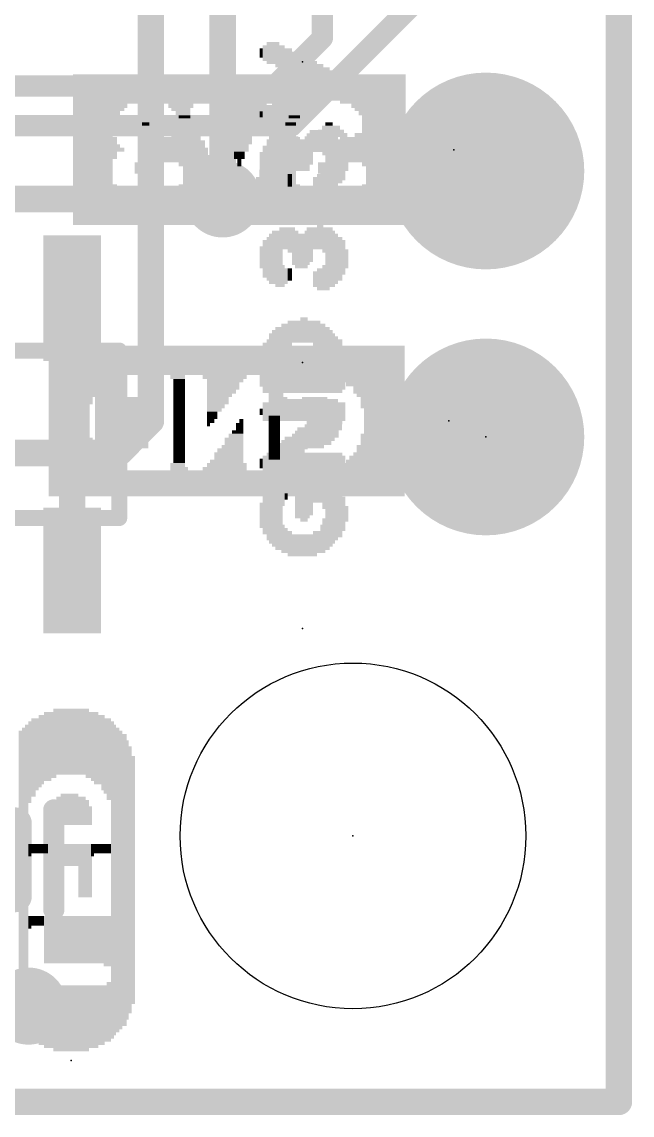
# Model space of a CAD drawing. Extents: x -34 to 52.6, y -23.4 to 26.6.
# Drawn here: x 19.7 to 25.53, y -0.13 to 10.31 of the extents above; entities that cross this region are included whole.
import ezdxf

# ---------------------------------------------------------------- set-up
doc = ezdxf.new("R2010")
doc.units = 0
for name, color, linetype in [('1', 12, 'CONTINUOUS'), ('16', 140, 'CONTINUOUS'), ('17', 183, 'CONTINUOUS'), ('18', 110, 'CONTINUOUS'), ('20', 53, 'CONTINUOUS'), ('21', 41, 'CONTINUOUS'), ('22', 40, 'CONTINUOUS'), ('23', 53, 'CONTINUOUS'), ('24', 53, 'CONTINUOUS'), ('51', 53, 'CONTINUOUS')]:
    doc.layers.add(name, color=color, linetype=linetype)

# ---------------------------------------------------------------- blocks, each defined once
blk = doc.blocks.new('RECT160000X160000R30')
at = {"const_width": 0.15}
blk.add_lwpolyline([(0.425, -0.35), (0.425, 0.35, 0.4142), (0.35, 0.425), (-0.35, 0.425, 0.4142), (-0.425, 0.35), (-0.425, -0.35, 0.4142), (-0.35, -0.425), (0.35, -0.425, 0.4142)], format="xyb", close=True, dxfattribs=at)
blk.add_solid([(-0.3754, -0.3754), (0.3754, -0.3754), (-0.3754, 0.3754), (0.3754, 0.3754)])
blk = doc.blocks.new('RECT')
blk.add_solid([(-0.5, -0.5), (0.5, -0.5), (-0.5, 0.5), (0.5, 0.5)])
blk = doc.blocks.new('ROUNDP')
at = {"const_width": 0.5}
blk.add_lwpolyline([(0, -0.25, 1), (0, 0.25, 1), (0, -0.25)], format="xyb", dxfattribs=at)
blk = doc.blocks.new('ROUNDV')
at = {"const_width": 0.5}
blk.add_lwpolyline([(0, -0.25, 1), (0, 0.25, 1), (0, -0.25)], format="xyb", dxfattribs=at)

msp = doc.modelspace()

# ---------------------------------------------------------------- linework, layer by layer
at = {"layer": '1'}
for points, const_width in [([(25.4, 25.4), (25.4, 0)], 0.254), ([(20.9296, 6.5024), (20.9296, 11.5824)], 0.254), ([(21.6154, 11.6586), (21.6154, 8.6233)], 0.254), ([(20.6248, 6.1976), (20.9296, 6.5024)], 0.254), ([(18.5572, 6.1976), (20.32, 6.1976)], 0.254), ([(20.1778, 6.0554), (20.32, 6.1976)], 0.254), ([(20.32, 6.1976), (20.6248, 6.1976)], 0.254), ([(20.1778, 5.0753), (20.1778, 6.0554)], 0.254), ([(19.7612, 0.9144), (18.7918, 0.9144)], 0.2032), ([(25.4, 0), (0, 0)], 0.254)]:
    msp.add_lwpolyline(points, dxfattribs=dict(at, const_width=const_width))
for points, const_width in [([(21.5519, 8.6233, 1), (21.6789, 8.6233)], 0.127), ([(20.9745, 6.4575, 1), (20.8847, 6.5473)], 0.127), ([(20.8661, 6.5024, 1), (20.9931, 6.5024)], 0.127), ([(20.32, 6.2611, 1), (20.32, 6.1341)], 0.127), ([(20.3649, 6.1527, 1), (20.2751, 6.2425)], 0.127), ([(20.32, 6.1341, 1), (20.32, 6.2611)], 0.127), ([(20.5799, 6.2425, 1), (20.6697, 6.1527)], 0.127), ([(20.6248, 6.1341, 1), (20.6248, 6.2611)], 0.127), ([(20.2413, 6.0554, 1), (20.1143, 6.0554)], 0.127), ([(20.1329, 6.1003, 1), (20.2227, 6.0105)], 0.127), ([(20.1143, 5.0753, 1), (20.2413, 5.0753)], 0.127), ([(19.7612, 0.8636, 1), (19.7612, 0.9652)], 0.1016), ([(25.4, -0.0635, 1), (25.4, 0.0635)], 0.127), ([(25.3365, 0, 1), (25.4635, 0)], 0.127)]:
    msp.add_lwpolyline(points, format="xyb", dxfattribs=dict(at, const_width=const_width))
at = {"layer": '16'}
for points, const_width in [([(25.4, 25.4), (25.4, 0)], 0.254), ([(22.5679, 10.16), (22.5679, 12.4079)], 0.2032), ([(22.2758, 9.3218), (24.13, 11.176)], 0.2032), ([(22.5679, 10.16), (22.1107, 9.7028)], 0.2032), ([(17.4498, 9.7028), (22.1107, 9.7028)], 0.2032), ([(17.6276, 9.3218), (22.2758, 9.3218)], 0.2032), ([(23.1013, 8.6233), (23.368, 8.89)], 0.254), ([(23.368, 8.89), (24.13, 8.89)], 0.254), ([(21.6154, 8.6233), (19.0373, 8.6233)], 0.254), ([(21.6154, 8.6233), (23.1013, 8.6233)], 0.254), ([(19.7612, 0.9144), (18.8976, 0.9144)], 0.2032), ([(25.4, 0), (0, 0)], 0.254)]:
    msp.add_lwpolyline(points, dxfattribs=dict(at, const_width=const_width))
for points, const_width in [([(22.6038, 10.1241, 1), (22.532, 10.1959)], 0.1016), ([(22.5171, 10.16, 1), (22.6187, 10.16)], 0.1016), ([(22.0748, 9.7387, 1), (22.1466, 9.6669)], 0.1016), ([(22.1107, 9.652, 1), (22.1107, 9.7536)], 0.1016), ([(22.2399, 9.3577, 1), (22.3117, 9.2859)], 0.1016), ([(22.2758, 9.271, 1), (22.2758, 9.3726)], 0.1016), ([(23.368, 8.9535, 1), (23.368, 8.8265)], 0.127), ([(23.4129, 8.8451, 1), (23.3231, 8.9349)], 0.127), ([(24.13, 8.8265, 1), (24.13, 8.9535)], 0.127), ([(21.6154, 8.6868, 1), (21.6154, 8.5598)], 0.127), ([(21.6154, 8.5598, 1), (21.6154, 8.6868)], 0.127), ([(23.0564, 8.6682, 1), (23.1462, 8.5784)], 0.127), ([(23.1013, 8.5598, 1), (23.1013, 8.6868)], 0.127), ([(19.7612, 0.8636, 1), (19.7612, 0.9652)], 0.1016), ([(25.4, -0.0635, 1), (25.4, 0.0635)], 0.127), ([(25.3365, 0, 1), (25.4635, 0)], 0.127)]:
    msp.add_lwpolyline(points, format="xyb", dxfattribs=dict(at, const_width=const_width))
at = {"layer": '20', "const_width": 0.2032}
for points in [[(25.4, 0), (25.4, 25.4)], [(0, 0), (25.4, 0)]]:
    msp.add_lwpolyline(points, dxfattribs=at)
at = {"layer": '20', "const_width": 0.1016}
for points in [[(25.3492, 0, 1), (25.4508, 0)], [(25.4, -0.0508, 1), (25.4, 0.0508)]]:
    msp.add_lwpolyline(points, format="xyb", dxfattribs=at)
at = {"layer": '20'}
msp.add_circle((22.86, 2.54), 1.651, dxfattribs=at)
at = {"layer": '21', "const_width": 0.2032}
for points in [[(20.4978, 6.8048), (20.4978, 5.946)], [(20.0025, 2.7877), (20.0025, 1.8352)]]:
    msp.add_lwpolyline(points, dxfattribs=at)
at = {"layer": '21', "const_width": 0.1016}
for points in [[(20.5486, 6.8048, 1), (20.447, 6.8048)], [(20.447, 5.946, 1), (20.5486, 5.946)], [(20.0533, 2.7877, 1), (19.9517, 2.7877)], [(19.9517, 1.8352, 1), (20.0533, 1.8352)]]:
    msp.add_lwpolyline(points, format="xyb", dxfattribs=at)
at = {"layer": '23'}
for p in [(22.3774, 9.9314), (22.3774, 7.0612), (24.13, 6.35), (22.3774, 4.5212), (22.86, 2.54)]:
    msp.add_point(p, dxfattribs=at)
at = {"layer": '24'}
for p in [(23.8252, 9.0932), (23.7744, 6.5024), (20.1676, 0.3937)]:
    msp.add_point(p, dxfattribs=at)
at = {"layer": '51', "const_width": 0.1524}
for points in [[(17.8278, 7.1754), (20.6278, 7.1754)], [(20.6278, 7.1754), (20.6278, 5.5754)], [(20.6278, 5.5754), (17.8278, 5.5754)]]:
    msp.add_lwpolyline(points, dxfattribs=at)
at = {"layer": '51', "const_width": 0.0762}
for points in [[(20.6659, 7.1754, 1), (20.5897, 7.1754)], [(20.6278, 7.1373, 1), (20.6278, 7.2135)], [(20.6278, 5.5373, 1), (20.6278, 5.6135)], [(20.5897, 5.5754, 1), (20.6659, 5.5754)]]:
    msp.add_lwpolyline(points, format="xyb", dxfattribs=at)

# ---------------------------------------------------------------- block references
at = {"layer": '1', "xscale": 0.55, "yscale": 1.2}
for p in [(20.1778, 7.6755), (20.1778, 5.0753)]:
    msp.add_blockref('RECT', p, dxfattribs=at)
at = {"layer": '1', "rotation": 270}
msp.add_blockref('RECT160000X160000R30', (19.292, 2.3114), dxfattribs=at)
at = {"layer": '17', "xscale": 1.8796, "yscale": 1.8796, "rotation": 180}
for p in [(24.13, 8.89), (24.13, 8.89), (24.13, 6.35), (24.13, 6.35)]:
    msp.add_blockref('ROUNDP', p, dxfattribs=at)
at = {"layer": '18', "xscale": 0.7366, "yscale": 0.7366}
for p in [(21.6154, 8.6233), (21.6154, 8.6233), (19.7612, 0.9144), (19.7612, 0.9144)]:
    msp.add_blockref('ROUNDV', p, dxfattribs=at)
at = {"layer": '21', "rotation": 90}
for p, xscale, yscale in [((21.9824, 10.0162), 0.09, 0.03), ((22.0174, 10.0162), 0.15, 0.04), ((22.0524, 10.0162), 0.21, 0.03), ((22.0724, 10.0162), 0.21, 0.03), ((22.1024, 10.0162), 0.21, 0.03), ((22.1374, 10.0012), 0.24, 0.04), ((22.1724, 9.9862), 0.21, 0.03), ((22.1924, 9.9712), 0.24, 0.03), ((22.2224, 9.9562), 0.21, 0.03), ((22.2574, 9.9412), 0.24, 0.04), ((22.2924, 9.9262), 0.21, 0.03), ((22.3224, 9.9112), 0.24, 0.03), ((22.3424, 9.8962), 0.21, 0.03), ((22.3774, 9.8812), 0.24, 0.04), ((22.4124, 9.8662), 0.21, 0.03), ((22.4324, 9.8662), 0.21, 0.03), ((22.4624, 9.8362), 0.21, 0.03), ((22.4974, 9.7162), 0.45, 0.04), ((22.5324, 9.7162), 0.39, 0.03), ((22.5624, 9.7162), 0.39, 0.03), ((22.5824, 9.7162), 0.33, 0.03), ((22.6174, 9.7162), 0.33, 0.04), ((22.6524, 9.7162), 0.27, 0.03), ((22.6724, 9.7162), 0.27, 0.03), ((22.7024, 9.7162), 0.21, 0.03), ((22.7374, 9.7162), 0.21, 0.04), ((22.7724, 9.7162), 0.15, 0.03), ((22.2574, 9.4912), 0.24, 0.04), ((22.2924, 9.5062), 0.21, 0.03), ((22.3224, 9.5212), 0.24, 0.03), ((22.3424, 9.5362), 0.21, 0.03), ((22.3774, 9.5512), 0.24, 0.04), ((22.4124, 9.5662), 0.21, 0.03), ((22.4324, 9.5812), 0.24, 0.03), ((22.4624, 9.5962), 0.21, 0.03), ((22.0524, 9.4162), 0.21, 0.03), ((22.0724, 9.4162), 0.21, 0.03), ((22.1024, 9.4312), 0.24, 0.03), ((22.1374, 9.4312), 0.24, 0.04), ((22.1724, 9.4612), 0.24, 0.03), ((22.1924, 9.4612), 0.24, 0.03), ((22.2224, 9.4762), 0.21, 0.03), ((21.9824, 9.4312), 0.06, 0.03), ((22.0174, 9.4162), 0.15, 0.04), ((22.0524, 8.9812), 0.42, 0.03), ((22.0724, 8.9812), 0.48, 0.03), ((22.1024, 8.9662), 0.51, 0.03), ((22.1374, 8.9812), 0.54, 0.04), ((22.1724, 8.9812), 0.54, 0.03), ((22.1924, 9.1462), 0.21, 0.03), ((22.2224, 9.1612), 0.24, 0.03), ((22.2574, 9.1312), 0.24, 0.04), ((22.2924, 9.0712), 0.36, 0.03), ((22.3224, 9.0562), 0.33, 0.03), ((22.3424, 9.0412), 0.3, 0.03), ((22.3774, 9.0412), 0.3, 0.04), ((22.4124, 9.0562), 0.33, 0.03), ((22.4324, 9.0712), 0.36, 0.03), ((22.4624, 9.1162), 0.33, 0.03), ((22.4974, 9.1762), 0.21, 0.04), ((22.5324, 9.1762), 0.21, 0.03), ((22.5624, 9.1762), 0.21, 0.03), ((22.5824, 9.1612), 0.24, 0.03), ((22.6174, 8.9812), 0.6, 0.04), ((22.6524, 8.9662), 0.57, 0.03), ((22.6724, 8.9662), 0.51, 0.03), ((22.7024, 8.9812), 0.48, 0.03), ((22.7374, 8.9812), 0.42, 0.04), ((22.0174, 8.9662), 0.33, 0.04), ((22.7724, 8.9662), 0.33, 0.03), ((21.9824, 8.9662), 0.21, 0.03), ((22.8024, 8.9662), 0.15, 0.03), ((22.1924, 8.8162), 0.21, 0.03), ((22.2224, 8.8012), 0.18, 0.03), ((22.5624, 8.7712), 0.24, 0.03), ((22.5824, 8.8012), 0.24, 0.03), ((22.2574, 8.8012), 0.12, 0.04), ((22.4974, 8.7562), 0.15, 0.04), ((22.5324, 8.7712), 0.18, 0.03), ((22.5824, 8.5162), 0.15, 0.03), ((22.6174, 8.5162), 0.21, 0.04), ((22.6524, 8.5162), 0.21, 0.03), ((22.6724, 8.5162), 0.21, 0.03), ((22.7024, 8.5162), 0.21, 0.03), ((22.7374, 8.5162), 0.21, 0.04), ((22.7724, 8.5162), 0.15, 0.03), ((22.5324, 8.2612), 0.24, 0.03), ((22.5624, 8.2612), 0.24, 0.03), ((22.0524, 8.0512), 0.42, 0.03), ((22.0724, 8.0512), 0.48, 0.03), ((22.1024, 8.0662), 0.51, 0.03), ((22.1374, 8.0512), 0.54, 0.04), ((22.1724, 8.0662), 0.57, 0.03), ((22.1924, 8.2462), 0.21, 0.03), ((22.2224, 8.2462), 0.21, 0.03), ((22.2574, 8.2312), 0.24, 0.04), ((22.2924, 8.1712), 0.36, 0.03), ((22.3224, 8.1412), 0.36, 0.03), ((22.3424, 8.1262), 0.33, 0.03), ((22.3774, 8.1262), 0.33, 0.04), ((22.4124, 8.1412), 0.36, 0.03), ((22.4324, 8.1712), 0.36, 0.03), ((22.4624, 8.1862), 0.33, 0.03), ((22.4974, 8.2462), 0.21, 0.04), ((22.5824, 8.2312), 0.24, 0.03), ((22.6174, 8.0512), 0.6, 0.04), ((22.6524, 8.0662), 0.57, 0.03), ((22.6724, 8.0512), 0.54, 0.03), ((22.7024, 8.0512), 0.48, 0.03), ((22.7374, 8.0512), 0.42, 0.04), ((21.9824, 8.0662), 0.21, 0.03), ((22.0174, 8.0512), 0.36, 0.04), ((22.7724, 8.0662), 0.33, 0.03), ((22.8024, 8.0512), 0.18, 0.03), ((22.1924, 7.8862), 0.21, 0.03), ((22.2224, 7.8862), 0.15, 0.03), ((22.2574, 7.9012), 0.12, 0.04), ((22.5324, 7.8562), 0.21, 0.03), ((22.5624, 7.8562), 0.21, 0.03), ((22.5824, 7.8712), 0.24, 0.03), ((22.4974, 7.8562), 0.15, 0.04), ((22.1924, 7.2812), 0.3, 0.03), ((22.2224, 7.3112), 0.24, 0.03), ((22.2574, 7.3412), 0.24, 0.04), ((22.2924, 7.3562), 0.21, 0.03), ((22.3224, 7.3562), 0.21, 0.03), ((22.3424, 7.3562), 0.21, 0.03), ((22.3774, 7.3712), 0.24, 0.04), ((22.4124, 7.3712), 0.24, 0.03), ((22.4324, 7.3562), 0.21, 0.03), ((22.4624, 7.3562), 0.21, 0.03), ((22.4974, 7.3412), 0.24, 0.04), ((22.5324, 7.3412), 0.24, 0.03), ((22.5624, 7.2962), 0.27, 0.03), ((22.5824, 7.1012), 0.66, 0.03), ((22.0724, 7.0562), 0.57, 0.03), ((22.1024, 7.0712), 0.6, 0.03), ((22.1374, 7.0862), 0.63, 0.04), ((22.1724, 7.0862), 0.63, 0.03), ((22.6174, 7.0862), 0.63, 0.04), ((22.6524, 7.0712), 0.6, 0.03), ((22.6724, 7.0562), 0.57, 0.03), ((22.7024, 7.0412), 0.54, 0.03), ((22.0174, 7.0112), 0.48, 0.04), ((22.0524, 7.0262), 0.51, 0.03), ((22.7374, 7.0262), 0.51, 0.04), ((21.9824, 6.9812), 0.3, 0.03), ((22.7724, 6.9962), 0.39, 0.03), ((22.1924, 6.8762), 0.21, 0.03), ((22.2224, 6.8762), 0.21, 0.03), ((22.2574, 6.8762), 0.21, 0.04), ((22.2924, 6.8762), 0.21, 0.03), ((22.3224, 6.8762), 0.21, 0.03), ((22.3424, 6.8762), 0.21, 0.03), ((22.3774, 6.8762), 0.21, 0.04), ((22.4124, 6.8762), 0.21, 0.03), ((22.4324, 6.8762), 0.21, 0.03), ((22.4624, 6.8762), 0.21, 0.03), ((22.4974, 6.8762), 0.21, 0.04), ((22.5324, 6.8762), 0.21, 0.03), ((22.5624, 6.8762), 0.21, 0.03), ((22.0724, 6.6062), 0.21, 0.03), ((22.1024, 6.6062), 0.21, 0.03), ((22.1374, 6.6062), 0.21, 0.04), ((22.1724, 6.6062), 0.21, 0.03), ((22.1924, 6.6062), 0.21, 0.03), ((22.2224, 6.6062), 0.21, 0.03), ((22.2574, 6.6062), 0.21, 0.04), ((22.2924, 6.6062), 0.21, 0.03), ((22.3224, 6.6062), 0.21, 0.03), ((22.3424, 6.6062), 0.21, 0.03), ((22.3774, 6.6062), 0.21, 0.04), ((22.4124, 6.6062), 0.21, 0.03), ((22.4324, 6.4862), 0.45, 0.03), ((22.4624, 6.5012), 0.42, 0.03), ((22.4974, 6.5012), 0.42, 0.04), ((22.5324, 6.5162), 0.39, 0.03), ((22.5624, 6.5312), 0.36, 0.03), ((22.5824, 6.5462), 0.33, 0.03), ((22.6174, 6.5462), 0.33, 0.04), ((22.6524, 6.5612), 0.3, 0.03), ((22.6724, 6.5762), 0.27, 0.03), ((22.7024, 6.5912), 0.24, 0.03), ((21.9824, 6.5912), 0.06, 0.03), ((22.0174, 6.5912), 0.18, 0.04), ((22.0524, 6.5912), 0.18, 0.03), ((22.7374, 6.5762), 0.21, 0.04), ((22.7724, 6.5912), 0.18, 0.03), ((22.2924, 6.1862), 0.39, 0.03), ((22.3224, 6.2012), 0.42, 0.03), ((22.3424, 6.2162), 0.45, 0.03), ((22.3774, 6.2162), 0.45, 0.04), ((22.4124, 6.3512), 0.24, 0.03), ((22.1724, 6.1412), 0.3, 0.03), ((22.1924, 6.1562), 0.33, 0.03), ((22.2224, 6.1712), 0.36, 0.03), ((22.2574, 6.1712), 0.36, 0.04), ((22.0174, 6.0812), 0.18, 0.04), ((22.0524, 6.0962), 0.21, 0.03), ((22.0724, 6.1112), 0.24, 0.03), ((22.1024, 6.1262), 0.27, 0.03), ((22.1374, 6.1262), 0.27, 0.04), ((22.4124, 6.0962), 0.21, 0.03), ((22.4324, 6.0962), 0.21, 0.03), ((22.4624, 6.0962), 0.21, 0.03), ((22.4974, 6.0962), 0.21, 0.04), ((22.5324, 6.0962), 0.21, 0.03), ((22.5624, 6.0962), 0.21, 0.03), ((22.5824, 6.0962), 0.21, 0.03), ((22.6174, 6.0962), 0.21, 0.04), ((22.6524, 6.0962), 0.21, 0.03), ((22.6724, 6.0962), 0.21, 0.03), ((22.7024, 6.0962), 0.21, 0.03), ((22.7374, 6.0962), 0.21, 0.04), ((22.7724, 6.0962), 0.15, 0.03), ((21.9824, 6.0962), 0.09, 0.03), ((22.0724, 5.6012), 0.54, 0.03), ((22.1024, 5.6012), 0.6, 0.03), ((22.1374, 5.5712), 0.6, 0.04), ((22.1724, 5.5712), 0.6, 0.03), ((22.3224, 5.7362), 0.33, 0.03), ((22.3424, 5.7362), 0.33, 0.03), ((22.3774, 5.7362), 0.39, 0.04), ((22.4124, 5.7362), 0.39, 0.03), ((22.4324, 5.7512), 0.36, 0.03), ((22.4624, 5.7662), 0.33, 0.03), ((22.4974, 5.8262), 0.21, 0.04), ((22.5324, 5.8262), 0.21, 0.03), ((22.5624, 5.8262), 0.21, 0.03), ((22.5824, 5.7962), 0.27, 0.03), ((22.6174, 5.6012), 0.66, 0.04), ((22.6524, 5.6162), 0.63, 0.03), ((22.6724, 5.6162), 0.57, 0.03), ((22.7024, 5.6162), 0.51, 0.03), ((22.0174, 5.6162), 0.39, 0.04), ((22.0524, 5.6012), 0.48, 0.03), ((22.1924, 5.7662), 0.15, 0.03), ((22.2224, 5.7812), 0.06, 0.03), ((22.7374, 5.6162), 0.45, 0.04), ((22.7724, 5.6162), 0.33, 0.03), ((21.9824, 5.6012), 0.24, 0.03), ((22.8024, 5.6162), 0.15, 0.03), ((22.5824, 5.4062), 0.33, 0.03), ((22.1924, 5.3762), 0.27, 0.03), ((22.2224, 5.3612), 0.24, 0.03), ((22.2574, 5.3312), 0.24, 0.04), ((22.4974, 5.3312), 0.24, 0.04), ((22.5324, 5.3462), 0.21, 0.03), ((22.5624, 5.3762), 0.27, 0.03), ((22.2924, 5.3162), 0.21, 0.03), ((22.3224, 5.3162), 0.21, 0.03), ((22.3424, 5.3162), 0.21, 0.03), ((22.3774, 5.3162), 0.21, 0.04), ((22.4124, 5.3162), 0.21, 0.03), ((22.4324, 5.3162), 0.21, 0.03), ((22.4624, 5.3162), 0.21, 0.03)]:
    msp.add_blockref('RECT', p, dxfattribs=dict(at, xscale=xscale, yscale=yscale))
at = {"layer": '22'}
for p, xscale, yscale, rotation in [((21.7752, 9.7932), 3.18, 0.04, 180), ((21.7752, 9.7582), 3.18, 0.03, 180), ((21.7752, 9.7232), 3.18, 0.04, 180), ((21.7752, 9.6882), 3.18, 0.03, 180), ((21.7752, 9.6532), 3.18, 0.04, 180), ((21.7752, 9.6182), 3.18, 0.03, 180), ((21.7752, 9.5832), 3.18, 0.04, 180), ((20.5002, 9.5482), 0.63, 0.03, 180), ((20.4452, 9.5132), 0.52, 0.04, 180), ((21.7752, 9.5482), 1.58, 0.03, 180), ((21.2152, 9.5132), 0.24, 0.04, 180), ((21.7752, 9.5132), 0.52, 0.04, 180), ((22.3352, 9.5132), 0.24, 0.04, 180), ((23.0502, 9.5482), 0.63, 0.03, 180), ((23.1052, 9.5132), 0.52, 0.04, 180), ((20.4302, 9.4782), 0.49, 0.03, 180), ((20.4102, 9.4432), 0.45, 0.04, 180), ((20.3952, 9.4082), 0.42, 0.03, 180), ((21.2152, 9.4782), 0.18, 0.03, 180), ((21.2352, 9.4432), 0.14, 0.04, 180), ((21.2502, 9.4082), 0.11, 0.03, 180), ((21.7752, 9.4782), 0.52, 0.03, 180), ((21.7752, 9.4432), 0.46, 0.04, 180), ((21.7752, 9.4082), 0.46, 0.03, 180), ((22.3352, 9.4782), 0.18, 0.03, 180), ((22.3152, 9.4432), 0.14, 0.04, 180), ((22.3002, 9.4082), 0.11, 0.03, 180), ((23.1202, 9.4782), 0.49, 0.03, 180), ((23.1402, 9.4432), 0.45, 0.04, 180), ((23.1552, 9.4082), 0.42, 0.03, 180), ((20.3952, 9.3732), 0.42, 0.04, 180), ((20.3752, 9.3382), 0.38, 0.03, 180), ((20.3752, 9.3032), 0.38, 0.04, 180), ((20.9002, 9.3032), 0.17, 0.04, 180), ((20.8802, 9.3382), 0.07, 0.03, 180), ((21.2652, 9.3732), 0.14, 0.04, 180), ((21.2652, 9.3382), 0.14, 0.03, 180), ((21.2852, 9.3032), 0.18, 0.04, 180), ((21.7552, 9.3732), 0.42, 0.04, 180), ((21.7752, 9.3382), 0.38, 0.03, 180), ((21.7602, 9.3032), 0.35, 0.04, 180), ((22.2452, 9.3032), 0.14, 0.04, 180), ((22.2852, 9.3732), 0.14, 0.04, 180), ((22.2652, 9.3382), 0.1, 0.03, 180), ((22.6502, 9.3032), 0.17, 0.04, 180), ((22.6302, 9.3382), 0.07, 0.03, 180), ((23.1552, 9.3732), 0.42, 0.04, 180), ((23.1552, 9.3382), 0.42, 0.03, 180), ((23.1552, 9.3032), 0.42, 0.04, 180), ((20.3752, 9.2682), 0.38, 0.03, 180), ((20.3752, 9.2332), 0.38, 0.04, 180), ((20.3952, 9.1982), 0.42, 0.03, 180), ((20.9002, 9.2682), 0.25, 0.03, 180), ((20.9352, 9.2332), 0.24, 0.04, 180), ((21.1952, 9.1982), 0.42, 0.03, 180), ((21.2652, 9.2332), 0.28, 0.04, 180), ((21.2852, 9.2682), 0.18, 0.03, 180), ((21.7752, 9.2682), 0.32, 0.03, 180), ((21.7552, 9.2332), 0.28, 0.04, 180), ((21.7752, 9.1982), 0.24, 0.03, 180), ((22.2302, 9.2332), 0.17, 0.04, 180), ((22.2502, 9.1982), 0.21, 0.03, 180), ((22.2452, 9.2682), 0.14, 0.03, 180), ((22.6502, 9.2682), 0.25, 0.03, 180), ((22.6852, 9.2332), 0.24, 0.04, 180), ((23.0502, 9.1982), 0.63, 0.03, 180), ((23.1202, 9.2332), 0.49, 0.04, 180), ((23.1552, 9.2682), 0.42, 0.03, 180), ((20.3952, 9.1632), 0.42, 0.04, 180), ((20.4102, 9.1282), 0.45, 0.03, 180), ((20.4302, 9.0932), 0.49, 0.04, 180), ((21.2152, 9.1632), 0.46, 0.04, 180), ((21.2152, 9.1282), 0.46, 0.03, 180), ((21.2302, 9.0932), 0.49, 0.04, 180), ((21.7752, 9.1632), 0.24, 0.04, 180), ((21.7752, 9.1282), 0.18, 0.03, 180), ((21.7752, 9.0932), 0.18, 0.04, 180), ((22.2502, 9.0932), 0.35, 0.04, 180), ((22.2302, 9.1632), 0.25, 0.04, 180), ((22.2452, 9.1282), 0.28, 0.03, 180), ((23.0502, 9.1632), 0.63, 0.04, 180), ((23.0502, 9.1282), 0.63, 0.03, 180), ((23.0502, 9.0932), 0.63, 0.04, 180), ((20.3952, 9.0582), 0.42, 0.03, 180), ((20.3952, 9.0232), 0.42, 0.04, 180), ((20.3752, 8.9882), 0.38, 0.03, 180), ((21.1802, 8.9882), 0.67, 0.03, 180), ((21.2302, 9.0582), 0.49, 0.03, 180), ((21.2502, 9.0232), 0.53, 0.04, 180), ((21.7752, 9.0582), 0.1, 0.03, 180), ((21.7752, 9.0232), 0.1, 0.04, 180), ((21.7752, 8.9882), 0.04, 0.03, 180), ((22.1952, 9.0232), 0.32, 0.04, 180), ((22.1752, 8.9882), 0.28, 0.03, 180), ((22.2152, 9.0582), 0.28, 0.03, 180), ((22.9802, 8.9882), 0.77, 0.03, 180), ((23.0502, 9.0582), 0.63, 0.03, 180), ((23.0502, 9.0232), 0.63, 0.04, 180), ((20.3752, 8.9532), 0.38, 0.04, 180), ((20.3752, 8.9182), 0.38, 0.03, 180), ((20.3752, 8.8832), 0.38, 0.04, 180), ((20.9152, 8.9532), 0.28, 0.04, 180), ((20.9002, 8.9182), 0.25, 0.03, 180), ((20.9002, 8.8832), 0.25, 0.04, 180), ((21.3702, 8.9532), 0.35, 0.04, 180), ((21.3902, 8.9182), 0.31, 0.03, 180), ((21.4102, 8.8832), 0.35, 0.04, 180), ((21.7752, 8.9532), 0.04, 0.04, 180), ((22.1402, 8.8832), 0.35, 0.04, 180), ((22.1602, 8.9532), 0.31, 0.04, 180), ((22.1602, 8.9182), 0.31, 0.03, 180), ((22.6652, 8.9532), 0.28, 0.04, 180), ((22.6502, 8.9182), 0.25, 0.03, 180), ((22.6502, 8.8832), 0.25, 0.04, 180), ((23.1552, 8.9532), 0.42, 0.04, 180), ((23.1752, 8.9182), 0.38, 0.03, 180), ((23.1752, 8.8832), 0.38, 0.04, 180), ((20.3752, 8.8482), 0.38, 0.03, 180), ((20.3752, 8.8132), 0.38, 0.04, 180), ((20.3752, 8.7782), 0.38, 0.03, 180), ((20.9002, 8.8482), 0.17, 0.03, 180), ((21.4102, 8.8482), 0.35, 0.03, 180), ((21.4252, 8.8132), 0.38, 0.04, 180), ((21.4252, 8.7782), 0.38, 0.03, 180), ((22.1252, 8.8132), 0.38, 0.04, 180), ((22.1252, 8.7782), 0.38, 0.03, 180), ((22.1402, 8.8482), 0.35, 0.03, 180), ((22.6502, 8.8482), 0.17, 0.03, 180), ((23.1752, 8.8482), 0.38, 0.03, 180), ((23.1752, 8.8132), 0.38, 0.04, 180), ((23.1752, 8.7782), 0.38, 0.03, 180), ((20.3952, 8.7432), 0.42, 0.04, 180), ((20.4102, 8.7082), 0.45, 0.03, 180), ((20.4302, 8.6732), 0.49, 0.04, 180), ((21.4052, 8.6732), 0.56, 0.04, 180), ((21.4102, 8.7082), 0.49, 0.03, 180), ((21.4252, 8.7432), 0.46, 0.04, 180), ((22.1452, 8.6732), 0.56, 0.04, 180), ((22.1252, 8.7432), 0.46, 0.04, 180), ((22.1402, 8.7082), 0.49, 0.03, 180), ((23.1202, 8.6732), 0.49, 0.04, 180), ((23.1402, 8.7082), 0.45, 0.03, 180), ((23.1552, 8.7432), 0.42, 0.04, 180), ((20.4652, 8.6382), 0.56, 0.03, 180), ((21.7752, 8.6032), 3.18, 0.04, 180), ((21.7752, 8.5682), 3.18, 0.03, 180), ((21.3902, 8.6382), 0.67, 0.03, 180), ((22.1602, 8.6382), 0.67, 0.03, 180), ((23.0852, 8.6382), 0.56, 0.03, 180), ((21.7752, 8.5332), 3.18, 0.04, 180), ((21.7752, 8.4982), 3.18, 0.03, 180), ((21.7752, 8.4632), 3.18, 0.04, 180), ((21.7752, 8.4282), 3.18, 0.03, 180), ((21.7752, 8.3932), 3.18, 0.04, 180), ((21.6544, 7.2024), 3.4, 0.04, 180), ((21.6544, 7.1674), 3.4, 0.03, 180), ((21.6544, 7.1324), 3.4, 0.04, 180), ((21.6544, 7.0974), 3.4, 0.03, 180), ((21.6544, 7.0624), 3.4, 0.04, 180), ((21.6544, 7.0274), 3.4, 0.03, 180), ((21.6544, 6.9924), 3.4, 0.04, 180), ((21.1794, 6.9574), 2.45, 0.03, 180), ((20.2894, 6.9224), 0.67, 0.04, 180), ((20.2544, 6.8874), 0.6, 0.03, 180), ((21.1844, 6.9224), 0.14, 0.04, 180), ((21.1994, 6.8874), 0.11, 0.03, 180), ((21.6344, 6.9224), 0.42, 0.04, 180), ((21.6394, 6.8874), 0.35, 0.03, 180), ((22.1644, 6.9224), 0.28, 0.04, 180), ((22.1444, 6.8874), 0.18, 0.03, 180), ((22.9844, 6.9574), 0.74, 0.03, 180), ((23.0194, 6.9224), 0.67, 0.04, 180), ((23.0544, 6.8874), 0.6, 0.03, 180), ((20.2344, 6.8524), 0.56, 0.04, 180), ((20.2194, 6.8174), 0.53, 0.03, 180), ((20.1994, 6.7824), 0.49, 0.04, 180), ((21.1994, 6.8524), 0.11, 0.04, 180), ((21.1994, 6.8174), 0.11, 0.03, 180), ((21.1994, 6.7824), 0.11, 0.04, 180), ((21.6194, 6.8524), 0.31, 0.04, 180), ((21.6194, 6.8174), 0.31, 0.03, 180), ((21.6044, 6.7824), 0.28, 0.04, 180), ((22.1244, 6.8524), 0.14, 0.04, 180), ((22.1244, 6.8174), 0.14, 0.03, 180), ((22.1244, 6.7824), 0.14, 0.04, 180), ((23.0744, 6.8524), 0.56, 0.04, 180), ((23.1094, 6.8174), 0.49, 0.03, 180), ((23.1094, 6.7824), 0.49, 0.04, 180), ((20.1844, 6.7474), 0.46, 0.03, 180), ((20.1644, 6.7124), 0.42, 0.04, 180), ((20.1644, 6.6774), 0.42, 0.03, 180), ((20.7794, 6.6774), 0.25, 0.03, 180), ((20.7994, 6.7124), 0.21, 0.04, 180), ((21.1994, 6.7474), 0.11, 0.03, 180), ((21.1994, 6.7124), 0.11, 0.04, 180), ((21.1994, 6.6774), 0.11, 0.03, 180), ((21.5844, 6.7474), 0.24, 0.03, 180), ((21.5694, 6.7124), 0.21, 0.04, 180), ((21.5694, 6.6774), 0.21, 0.03, 180), ((22.1244, 6.7474), 0.14, 0.03, 180), ((22.1444, 6.7124), 0.18, 0.04, 180), ((22.3694, 6.6774), 0.63, 0.03, 180), ((22.4944, 6.7124), 0.24, 0.04, 180), ((23.1244, 6.7474), 0.46, 0.03, 180), ((23.1444, 6.7124), 0.42, 0.04, 180), ((23.1444, 6.6774), 0.42, 0.03, 180), ((20.1494, 6.6424), 0.39, 0.04, 180), ((20.1494, 6.6074), 0.39, 0.03, 180), ((20.1494, 6.5724), 0.39, 0.04, 180), ((20.7294, 6.5724), 0.35, 0.04, 180), ((20.7444, 6.6074), 0.32, 0.03, 180), ((20.7644, 6.6424), 0.28, 0.04, 180), ((21.1994, 6.6424), 0.11, 0.04, 180), ((21.1994, 6.6074), 0.11, 0.03, 180), ((21.1994, 6.5724), 0.11, 0.04, 180), ((21.5494, 6.6424), 0.17, 0.04, 180), ((21.5344, 6.6074), 0.14, 0.03, 180), ((21.5144, 6.5724), 0.1, 0.04, 180), ((22.3894, 6.6424), 0.67, 0.04, 180), ((22.3894, 6.6074), 0.67, 0.03, 180), ((22.1244, 6.5724), 0.14, 0.04, 180), ((22.6344, 6.5724), 0.24, 0.04, 180), ((23.1444, 6.6424), 0.42, 0.04, 180), ((23.1594, 6.6074), 0.39, 0.03, 180), ((23.1594, 6.5724), 0.39, 0.04, 180), ((20.1494, 6.5374), 0.39, 0.03, 180), ((20.1494, 6.5024), 0.39, 0.04, 180), ((20.1494, 6.4674), 0.39, 0.03, 180), ((20.7294, 6.5374), 0.35, 0.03, 180), ((20.7294, 6.5024), 0.35, 0.04, 180), ((20.7294, 6.4674), 0.35, 0.03, 180), ((21.1994, 6.5374), 0.11, 0.03, 180), ((21.1994, 6.5024), 0.11, 0.04, 180), ((21.1994, 6.4674), 0.11, 0.03, 180), ((21.5144, 6.5374), 0.1, 0.03, 180), ((21.4994, 6.5024), 0.07, 0.04, 180), ((21.4794, 6.4674), 0.03, 0.03, 180), ((21.7794, 6.4674), 0.07, 0.03, 180), ((21.7944, 6.5024), 0.04, 0.04, 180), ((22.1094, 6.5374), 0.11, 0.03, 180), ((22.1094, 6.5024), 0.11, 0.04, 180), ((22.1094, 6.4674), 0.11, 0.03, 180), ((22.6494, 6.5374), 0.21, 0.03, 180), ((22.6494, 6.5024), 0.21, 0.04, 180), ((22.6494, 6.4674), 0.21, 0.03, 180), ((23.1594, 6.5374), 0.39, 0.03, 180), ((23.1594, 6.5024), 0.39, 0.04, 180), ((23.1594, 6.4674), 0.39, 0.03, 180), ((20.1494, 6.4324), 0.39, 0.04, 180), ((20.1494, 6.3974), 0.39, 0.03, 180), ((20.1494, 6.3624), 0.39, 0.04, 180), ((20.7294, 6.4324), 0.35, 0.04, 180), ((20.7444, 6.3974), 0.32, 0.03, 180), ((20.7444, 6.3624), 0.32, 0.04, 180), ((21.1994, 6.4324), 0.11, 0.04, 180), ((21.1994, 6.3974), 0.11, 0.03, 180), ((21.1994, 6.3624), 0.11, 0.04, 180), ((21.7444, 6.3624), 0.14, 0.04, 180), ((21.7594, 6.3974), 0.11, 0.03, 180), ((21.7794, 6.4324), 0.07, 0.04, 180), ((22.1094, 6.4324), 0.11, 0.04, 180), ((22.1094, 6.3974), 0.11, 0.03, 180), ((22.1094, 6.3624), 0.11, 0.04, 180), ((22.5494, 6.3974), 0.35, 0.03, 180), ((22.5494, 6.3624), 0.35, 0.04, 180), ((22.6494, 6.4324), 0.21, 0.04, 180), ((23.1444, 6.3624), 0.42, 0.04, 180), ((23.1594, 6.4324), 0.39, 0.04, 180), ((23.1594, 6.3974), 0.39, 0.03, 180), ((20.1644, 6.3274), 0.42, 0.03, 180), ((20.1644, 6.2924), 0.42, 0.04, 180), ((20.1844, 6.2574), 0.46, 0.03, 180), ((20.7644, 6.3274), 0.28, 0.03, 180), ((20.7794, 6.2924), 0.25, 0.04, 180), ((20.8344, 6.2574), 0.14, 0.03, 180), ((21.1994, 6.3274), 0.11, 0.03, 180), ((21.1994, 6.2924), 0.11, 0.04, 180), ((21.1994, 6.2574), 0.11, 0.03, 180), ((21.7094, 6.2574), 0.21, 0.03, 180), ((21.7244, 6.3274), 0.18, 0.03, 180), ((21.7244, 6.2924), 0.18, 0.04, 180), ((22.1094, 6.3274), 0.11, 0.03, 180), ((22.1094, 6.2924), 0.11, 0.04, 180), ((22.1094, 6.2574), 0.11, 0.03, 180), ((22.5294, 6.3274), 0.31, 0.03, 180), ((22.5144, 6.2924), 0.28, 0.04, 180), ((22.4944, 6.2574), 0.18, 0.03, 180), ((23.1244, 6.2574), 0.46, 0.03, 180), ((23.1444, 6.3274), 0.42, 0.03, 180), ((23.1444, 6.2924), 0.42, 0.04, 180), ((20.1844, 6.2224), 0.46, 0.04, 180), ((20.1994, 6.1874), 0.49, 0.03, 180), ((20.2194, 6.1524), 0.53, 0.04, 180), ((21.1994, 6.2224), 0.11, 0.04, 180), ((21.1994, 6.1874), 0.11, 0.03, 180), ((21.1994, 6.1524), 0.11, 0.04, 180), ((21.6744, 6.1874), 0.28, 0.03, 180), ((21.6744, 6.1524), 0.28, 0.04, 180), ((21.6894, 6.2224), 0.25, 0.04, 180), ((22.1094, 6.2224), 0.11, 0.04, 180), ((22.1094, 6.1874), 0.11, 0.03, 180), ((22.1094, 6.1524), 0.11, 0.04, 180), ((23.0894, 6.1524), 0.53, 0.04, 180), ((23.1094, 6.1874), 0.49, 0.03, 180), ((23.1244, 6.2224), 0.46, 0.04, 180), ((20.2344, 6.1174), 0.56, 0.03, 180), ((20.2694, 6.0824), 0.63, 0.04, 180), ((20.3244, 6.0474), 0.74, 0.03, 180), ((21.1844, 6.0824), 0.14, 0.04, 180), ((21.1994, 6.0474), 0.17, 0.03, 180), ((21.1994, 6.1174), 0.11, 0.03, 180), ((21.6344, 6.0474), 0.42, 0.03, 180), ((21.6544, 6.0824), 0.38, 0.04, 180), ((21.6544, 6.1174), 0.32, 0.03, 180), ((22.1294, 6.0824), 0.21, 0.04, 180), ((22.1644, 6.0474), 0.28, 0.03, 180), ((22.1244, 6.1174), 0.14, 0.03, 180), ((23.0044, 6.0474), 0.7, 0.03, 180), ((23.0394, 6.0824), 0.63, 0.04, 180), ((23.0744, 6.1174), 0.56, 0.03, 180), ((21.6544, 6.0124), 3.4, 0.04, 180), ((21.6544, 5.9774), 3.4, 0.03, 180), ((21.6544, 5.9424), 3.4, 0.04, 180), ((21.6544, 5.9074), 3.4, 0.03, 180), ((21.6544, 5.8724), 3.4, 0.04, 180), ((21.6544, 5.8374), 3.4, 0.03, 180), ((21.6544, 5.8024), 3.4, 0.04, 180), ((19.8076, 3.2887), 0.75, 0.04, 90), ((19.8426, 3.3187), 0.69, 0.03, 90), ((19.8726, 3.3487), 0.69, 0.03, 90), ((19.8926, 3.3637), 0.66, 0.03, 90), ((19.9276, 3.3937), 0.66, 0.04, 90), ((19.9626, 3.3937), 0.66, 0.03, 90), ((19.9826, 3.4087), 0.63, 0.03, 90), ((20.0126, 3.4237), 0.66, 0.03, 90), ((20.0476, 3.4387), 0.63, 0.04, 90), ((20.0826, 3.4387), 0.63, 0.03, 90), ((20.1126, 3.4387), 0.63, 0.03, 90), ((20.1326, 3.4387), 0.63, 0.03, 90), ((20.1676, 3.4387), 0.63, 0.04, 90), ((20.2026, 3.4387), 0.63, 0.03, 90), ((20.2226, 3.4387), 0.63, 0.03, 90), ((20.2526, 3.4387), 0.63, 0.03, 90), ((20.2876, 3.4387), 0.63, 0.04, 90), ((20.3226, 3.4237), 0.66, 0.03, 90), ((20.3526, 3.4087), 0.63, 0.03, 90), ((20.3726, 3.3937), 0.66, 0.03, 90), ((20.4076, 3.3787), 0.69, 0.04, 90), ((20.4426, 3.3637), 0.66, 0.03, 90), ((20.4726, 3.3337), 0.72, 0.03, 90), ((20.4926, 3.3037), 0.72, 0.03, 90), ((20.5276, 3.2737), 0.78, 0.04, 90), ((19.7126, 2.1187), 2.91, 0.03, 90), ((19.7426, 2.1187), 2.97, 0.03, 90), ((19.7726, 3.2437), 0.78, 0.03, 90), ((20.5626, 2.1187), 3.03, 0.03, 90), ((20.5876, 2.1187), 2.97, 0.02, 90), ((20.6126, 2.1187), 2.91, 0.03, 90), ((19.6826, 2.1187), 2.85, 0.03, 90), ((20.6426, 2.1187), 2.85, 0.03, 90), ((20.6776, 2.1187), 2.79, 0.04, 90), ((20.7076, 2.1187), 2.67, 0.02, 90), ((20.7326, 2.1187), 2.55, 0.03, 90), ((20.7626, 2.1187), 2.37, 0.03, 90), ((20.0826, 2.7937), 0.3, 0.03, 90), ((20.1126, 2.7937), 0.3, 0.03, 90), ((20.1326, 2.7937), 0.3, 0.03, 90), ((20.1676, 2.7937), 0.3, 0.04, 90), ((20.2026, 2.7937), 0.3, 0.03, 90), ((20.2226, 2.7937), 0.3, 0.03, 90), ((19.9826, 2.7487), 0.21, 0.03, 90), ((20.0126, 2.7637), 0.24, 0.03, 90), ((20.0476, 2.7787), 0.27, 0.04, 90), ((20.2526, 2.7787), 0.27, 0.03, 90), ((20.2876, 2.7787), 0.27, 0.04, 90), ((20.3226, 2.7637), 0.24, 0.03, 90), ((20.3526, 2.7337), 0.18, 0.03, 90), ((19.9626, 2.7187), 0.15, 0.03, 90), ((19.7726, 2.4037), 0.12, 0.03, 90), ((19.8076, 2.4187), 0.09, 0.04, 90), ((19.8426, 2.4187), 0.09, 0.03, 90), ((19.8726, 2.4187), 0.09, 0.03, 90), ((19.8926, 2.4187), 0.09, 0.03, 90), ((19.9276, 2.4187), 0.09, 0.04, 90), ((19.9626, 2.2087), 0.51, 0.03, 90), ((19.9826, 2.2087), 0.51, 0.03, 90), ((20.0126, 2.2087), 0.51, 0.03, 90), ((20.0476, 2.2087), 0.51, 0.04, 90), ((20.0826, 2.3437), 0.24, 0.03, 90), ((20.1126, 2.3587), 0.21, 0.03, 90), ((20.1326, 2.3587), 0.21, 0.03, 90), ((20.1676, 2.3587), 0.21, 0.04, 90), ((20.2026, 2.3587), 0.21, 0.03, 90), ((20.2226, 2.3587), 0.21, 0.03, 90), ((20.2526, 2.2087), 0.51, 0.03, 90), ((20.2876, 2.2087), 0.51, 0.04, 90), ((20.3226, 2.2087), 0.51, 0.03, 90), ((20.3526, 2.2087), 0.51, 0.03, 90), ((20.3726, 2.4037), 0.12, 0.03, 90), ((20.4076, 2.4187), 0.09, 0.04, 90), ((20.4426, 2.4187), 0.09, 0.03, 90), ((20.4726, 2.4187), 0.09, 0.03, 90), ((20.4926, 2.4187), 0.09, 0.03, 90), ((20.5276, 2.4187), 0.09, 0.04, 90), ((19.7726, 1.7137), 0.12, 0.03, 90), ((19.8076, 1.7287), 0.09, 0.04, 90), ((19.8426, 1.7287), 0.09, 0.03, 90), ((19.8726, 1.7287), 0.09, 0.03, 90), ((19.8926, 1.7287), 0.09, 0.03, 90), ((19.9276, 1.5487), 0.45, 0.04, 90), ((19.9626, 1.5487), 0.45, 0.03, 90), ((19.9826, 1.5487), 0.45, 0.03, 90), ((20.0126, 1.5487), 0.45, 0.03, 90), ((20.0476, 1.5487), 0.45, 0.04, 90), ((20.0826, 1.5487), 0.45, 0.03, 90), ((20.1126, 1.5487), 0.45, 0.03, 90), ((20.1326, 1.5487), 0.45, 0.03, 90), ((20.1676, 1.5487), 0.45, 0.04, 90), ((20.2026, 1.5487), 0.45, 0.03, 90), ((20.2226, 1.5487), 0.45, 0.03, 90), ((20.2526, 1.5487), 0.45, 0.03, 90), ((20.2876, 1.5487), 0.45, 0.04, 90), ((20.3226, 1.5487), 0.45, 0.03, 90), ((20.3526, 1.5487), 0.45, 0.03, 90), ((20.3726, 1.5487), 0.45, 0.03, 90), ((20.4076, 1.5487), 0.45, 0.04, 90), ((20.4426, 1.5487), 0.45, 0.03, 90), ((20.4726, 1.5487), 0.45, 0.03, 90), ((20.4926, 1.5337), 0.48, 0.03, 90), ((20.5276, 1.5337), 0.48, 0.04, 90), ((19.7726, 0.8737), 0.54, 0.03, 90), ((19.8076, 0.8587), 0.57, 0.04, 90), ((19.8426, 0.8437), 0.54, 0.03, 90), ((19.8726, 0.8287), 0.57, 0.03, 90), ((19.8926, 0.8287), 0.57, 0.03, 90), ((19.9276, 0.8137), 0.6, 0.04, 90), ((19.9626, 0.8137), 0.6, 0.03, 90), ((19.9826, 0.8137), 0.6, 0.03, 90), ((20.0126, 0.7987), 0.63, 0.03, 90), ((20.0476, 0.7987), 0.63, 0.04, 90), ((20.0826, 0.7987), 0.63, 0.03, 90), ((20.1126, 0.7987), 0.63, 0.03, 90), ((20.1326, 0.7987), 0.63, 0.03, 90), ((20.1676, 0.7987), 0.63, 0.04, 90), ((20.2026, 0.7987), 0.63, 0.03, 90), ((20.2226, 0.7987), 0.63, 0.03, 90), ((20.2526, 0.7987), 0.63, 0.03, 90), ((20.2876, 0.7987), 0.63, 0.04, 90), ((20.3226, 0.7987), 0.63, 0.03, 90), ((20.3526, 0.8137), 0.6, 0.03, 90), ((20.3726, 0.8137), 0.6, 0.03, 90), ((20.4076, 0.8137), 0.6, 0.04, 90), ((20.4426, 0.8287), 0.57, 0.03, 90), ((20.4726, 0.8287), 0.57, 0.03, 90), ((20.4926, 0.8437), 0.54, 0.03, 90), ((20.5276, 0.8587), 0.57, 0.04, 90)]:
    msp.add_blockref('RECT', p, dxfattribs=dict(at, xscale=xscale, yscale=yscale, rotation=rotation))
at = {"layer": '51', "xscale": 0.508, "yscale": 0.508, "rotation": 90}
for p in [(24.13, 8.89), (24.13, 6.35)]:
    msp.add_blockref('RECT', p, dxfattribs=at)
at = {"layer": '51', "xscale": 0.5, "yscale": 0.65}
for p in [(20.1778, 7.5504), (20.1778, 5.2004)]:
    msp.add_blockref('RECT', p, dxfattribs=at)

doc.saveas('drawing.dxf')
